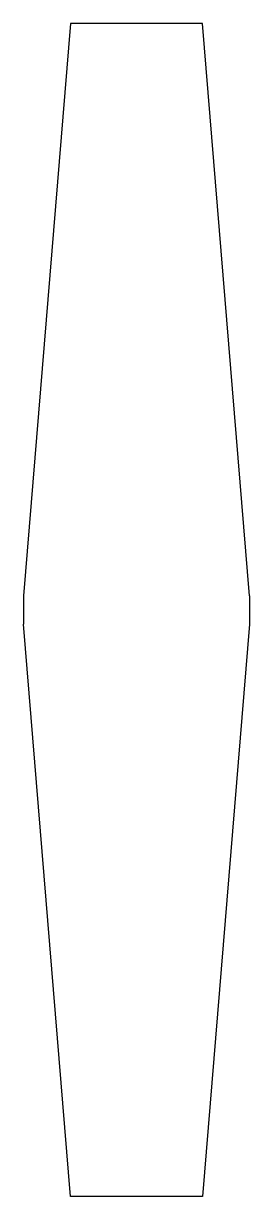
# Model space of a CAD drawing. Extents: x -248 to -171, y -198 to 198.
import ezdxf

# ---------------------------------------------------------------- set-up
doc = ezdxf.new("R2010")
doc.units = 0
doc.layers.add('VISIBLE', color=7, linetype='CONTINUOUS')

msp = doc.modelspace()

# ---------------------------------------------------------------- linework, layer by layer
at = {"layer": 'VISIBLE'}
for p, q in [((-231.775, 197.500485), (-247.65, 4.826)), ((-187.325, 197.500485), (-231.775, 197.500485)), ((-171.45, 4.826), (-187.325, 197.500485)), ((-247.65, 4.826), (-247.65, -4.826)), ((-171.45, 4.826), (-171.45, -4.826)), ((-231.775, -197.500485), (-247.65, -4.826)), ((-171.45, -4.826), (-187.325, -197.500485)), ((-187.325, -197.500485), (-231.775, -197.500485))]:
    msp.add_line(p, q, dxfattribs=at)

doc.saveas('drawing.dxf')
